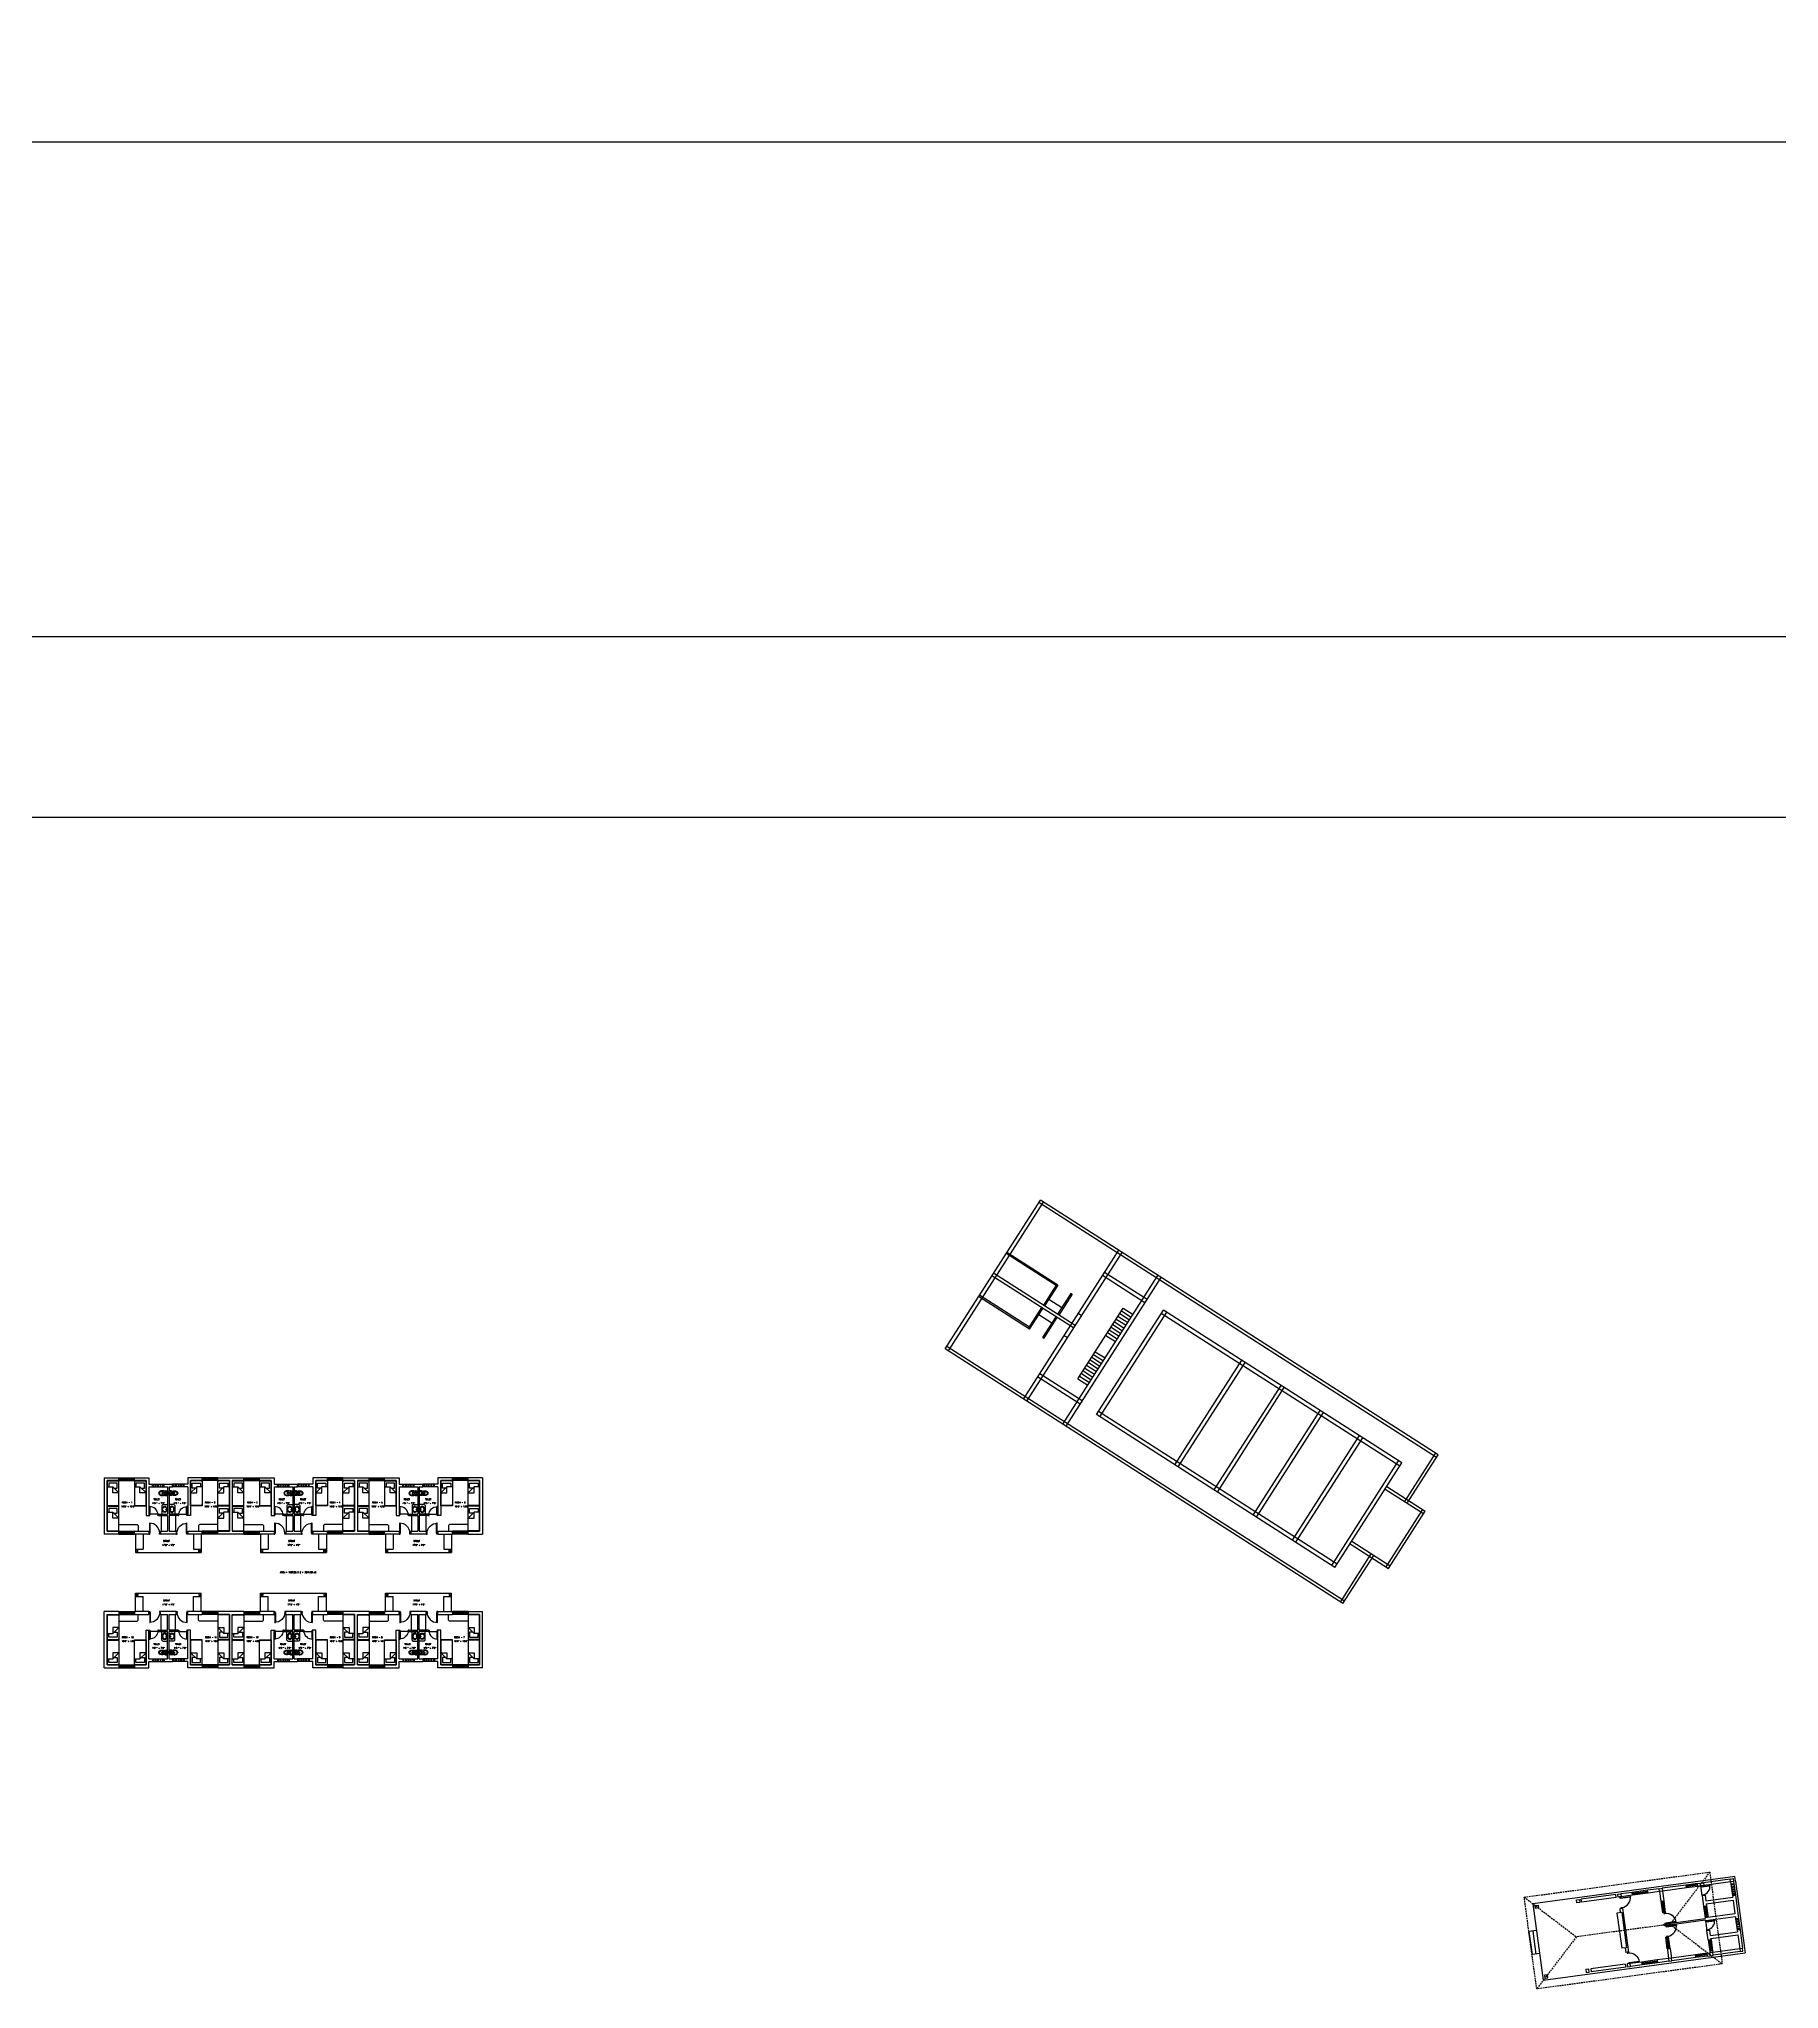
# Model space of a CAD drawing. Extents: x 2080 to 102394, y 2071 to 93424.
# Drawn here: x 80769 to 86151, y 67884 to 73914 of the extents above; entities that cross this region are included whole.
import ezdxf

# ---------------------------------------------------------------- set-up
doc = ezdxf.new("R2010")
doc.units = 0
doc.header["$LTSCALE"] = 20
doc.header["$MEASUREMENT"] = 0
doc.linetypes.add('HIDDEN', pattern=[0.375, 0.25, -0.125])
for name, color, linetype in [('BORDER', 230, 'Continuous'), ('DIMLINE', 254, 'Continuous'), ('DOOR', 1, 'Continuous'), ('FURN', 1, 'Continuous'), ('KALKAAL', 7, 'Continuous'), ('PLUMBING', 6, 'Continuous'), ('Roof lilne', 31, 'Continuous'), ('TEXTS', 2, 'Continuous'), ('wall', 13, 'Continuous'), ('WINDOW', 4, 'Continuous'), ('window sill', 5, 'Continuous'), ('WINDSILL', 5, 'Continuous')]:
    doc.layers.add(name, color=color, linetype=linetype)
doc.layers.add('correct', color=230, linetype='Continuous', plot=False)
doc.layers.get('DIMLINE').off()
doc.styles.add('a', font='romans.shx')

# ---------------------------------------------------------------- blocks, each defined once
blk = doc.blocks.new('DR1H902')
at = {"color": 0}
for p, q in [((-0.5, 0), (-0.5, 1)), ((-0.5, 1), (-0.45, 1)), ((-0.45, 0), (-0.45, 1)), ((-0.5, 0), (-0.45, 0))]:
    blk.add_line(p, q, dxfattribs=at)
blk.add_arc((-0.5, 0), 1, 0, 91.707, dxfattribs=at)
blk = doc.blocks.new('A$C3B4262AC')
at = {"layer": 'DOOR'}
for p, q in [((0, 4), (0, 0)), ((2.5, 4), (0, 4)), ((0, 0), (3, 0)), ((2.5, 2.25), (2.5, 4)), ((3, 2.25), (2.5, 2.25)), ((3, 0), (3, 2.25))]:
    blk.add_line(p, q, dxfattribs=at)
blk = doc.blocks.new('A$C1F9E242A')
blk.add_blockref('A$C3B4262AC', (0, 0))
at = {"xscale": -1}
blk.add_blockref('A$C3B4262AC', (36, 0), dxfattribs=at)
at = {"layer": 'DOOR', "xscale": -31, "yscale": 31, "zscale": 68.88888888888889}
blk.add_blockref('DR1H902', (18, 2.2), dxfattribs=at)
blk = doc.blocks.new('*U157')
at = {"xscale": -1}
blk.add_blockref('A$C1F9E242A', (0, -2), dxfattribs=at)
blk = doc.blocks.new('*U158')
blk.add_blockref('A$C1F9E242A', (-36, -2))
blk = doc.blocks.new('A$C4DBD1364')
for p, q in [((30, 654), (24, 654)), ((24, 654), (24, 648)), ((24, 648), (24, 639)), ((24, 639), (24, 24)), ((39, 654), (30, 654)), ((39, 654), (247.5, 654)), ((247.5, 654), (256.5, 654)), ((256.5, 654), (262.5, 654)), ((262.5, 24), (262.5, 654)), ((69, 546), (39, 546)), ((147.8, 546), (177.8, 546)), ((87, 292.5), (87, 277.5)), ((87, 277.5), (197.2, 277.5)), ((197.2, 292.5), (197.2, 277.5)), ((24, 24), (262.5, 24)), ((107.2, 24), (107.2, 0)), ((107.2, 12), (179.2, 12)), ((107.2, 0), (179.2, 0)), ((179.2, 24), (179.2, 0))]:
    blk.add_line(p, q)
for points in [[(30, 648), (39, 648), (39, 639), (30, 639)], [(256.5, 648), (247.5, 648), (247.5, 639), (256.5, 639)], [(30, 555), (39, 555), (39, 546), (30, 546)], [(256.5, 555), (247.5, 555), (247.5, 546), (256.5, 546)], [(30, 426), (39, 426), (39, 417), (30, 417)], [(256.5, 426), (247.5, 426), (247.5, 417), (256.5, 417)], [(30, 297), (39, 297), (39, 288), (30, 288)], [(256.5, 297), (247.5, 297), (247.5, 288), (256.5, 288)], [(30, 168), (39, 168), (39, 159), (30, 159)], [(256.5, 168), (247.5, 168), (247.5, 159), (256.5, 159)], [(30, 39), (39, 39), (39, 30), (30, 30)], [(256.5, 39), (247.5, 39), (247.5, 30), (256.5, 30)]]:
    blk.add_lwpolyline(points, close=True)
at = {"layer": 'Roof lilne', "linetype": 'HIDDEN'}
for p, q in [((0, 579), (143.3, 435.7)), ((143.3, 435.7), (286.5, 579)), ((143.3, 435.7), (143.3, 143.3)), ((0, 0), (143.3, 143.3)), ((143.3, 143.3), (286.5, 0))]:
    blk.add_line(p, q, dxfattribs=at)
blk.add_lwpolyline([(286.5, 579), (286.5, 0), (0, 0), (0, 579)], close=True, dxfattribs=at)
at = {"layer": 'wall'}
for p, q in [((30, 639), (30, 555)), ((39, 648), (45, 648)), ((39, 639), (39, 555)), ((39, 639), (45, 639)), ((45, 639), (45, 648)), ((81, 648), (153.8, 648)), ((81, 639), (81, 648)), ((81, 639), (87, 639)), ((87, 555), (87, 639)), ((96, 639), (138.8, 639)), ((96, 555), (96, 639)), ((138.8, 639), (138.8, 546)), ((147.8, 639), (153.8, 639)), ((147.8, 639), (147.8, 546)), ((153.8, 647.9), (153.8, 639)), ((189.8, 648), (247.5, 648)), ((189.8, 648), (189.8, 639)), ((189.8, 639), (194.6, 639)), ((194.6, 555), (194.6, 639)), ((203.6, 639), (247.5, 639)), ((203.6, 555), (203.6, 639)), ((247.5, 639), (247.5, 555)), ((256.5, 639), (256.5, 555)), ((39, 546), (30, 546)), ((30, 537), (30, 546)), ((39, 537), (39, 546)), ((69, 555), (87, 555)), ((69, 546), (69, 555)), ((69, 546), (102.8, 546)), ((96, 555), (102.8, 555)), ((96, 555), (102.8, 555)), ((102.8, 555), (102.8, 546)), ((138.8, 546), (141, 546)), ((141, 417), (141, 546)), ((145.5, 546), (145.5, 417)), ((147.8, 546), (145.5, 546)), ((194.6, 555), (177.8, 555)), ((177.8, 546), (177.8, 555)), ((207, 546), (177.8, 546)), ((207, 555), (203.6, 555)), ((207, 546), (207, 555)), ((243, 555), (243, 546)), ((243, 555), (247.5, 555)), ((243, 546), (247.5, 546)), ((247.5, 537), (247.5, 546)), ((256.5, 537), (256.5, 546)), ((39, 537), (30, 537)), ((30, 501), (30, 426)), ((39, 501), (30, 501)), ((39, 501), (39, 426)), ((256.5, 537), (247.5, 537)), ((247.5, 501), (247.5, 426)), ((256.5, 501), (247.5, 501)), ((256.5, 501), (256.5, 426)), ((39, 426), (69, 426)), ((69, 417), (69, 426)), ((105, 426), (105, 417)), ((181.5, 426), (181.5, 426)), ((181.5, 426), (181.5, 417)), ((181.5, 426), (181.5, 417)), ((217.5, 426), (247.5, 426)), ((217.5, 417), (217.5, 426)), ((30, 417), (30, 381)), ((39, 381), (30, 381)), ((39, 417), (69, 417)), ((39, 417), (39, 381)), ((145.5, 417), (141, 417)), ((181.5, 417), (181.5, 417)), ((211.5, 417), (247.5, 417)), ((247.5, 417), (247.5, 381)), ((247.5, 381), (256.5, 381)), ((256.5, 417), (256.5, 381)), ((30, 333), (30, 297)), ((39, 333), (30, 333)), ((39, 333), (39, 297)), ((247.5, 333), (247.5, 297)), ((247.5, 333), (256.5, 333)), ((256.5, 333), (256.5, 297)), ((30, 282), (30, 174)), ((39, 282), (30, 282)), ((39, 282), (39, 174)), ((75, 297), (211.5, 297)), ((75, 297), (75, 288)), ((75, 288), (87, 288)), ((87, 292.5), (197.2, 292.5)), ((197.2, 288), (211.5, 288)), ((211.5, 297), (211.5, 288)), ((247.5, 282), (247.5, 174)), ((247.5, 282), (256.5, 282)), ((256.5, 282), (256.5, 174)), ((39, 174), (30, 174)), ((247.5, 174), (256.5, 174))]:
    blk.add_line(p, q, dxfattribs=at)
at = {"layer": 'WINDOW', "linetype": 'HIDDEN'}
for p, q in [((45, 644.5), (81, 644.5)), ((45, 642.5), (81, 642.5)), ((153.8, 644.5), (189.8, 644.5)), ((153.8, 642.5), (189.8, 642.5))]:
    blk.add_line(p, q, dxfattribs=at)
at = {"layer": 'WINDOW'}
for p, q in [((102.8, 551.5), (138.8, 551.5)), ((102.8, 549.5), (138.8, 549.5)), ((207, 551.5), (243, 551.5)), ((207, 549.5), (243, 549.5)), ((33.5, 537), (33.5, 501)), ((35.5, 537), (35.5, 501)), ((251, 537), (251, 501)), ((253, 537), (253, 501)), ((69, 422.5), (105, 422.5)), ((217.5, 422.5), (181.5, 422.5)), ((33.5, 381), (33.5, 333)), ((35.5, 381), (35.5, 333)), ((69, 420.5), (105, 420.5)), ((217.5, 420.5), (181.5, 420.5)), ((251, 381), (251, 333)), ((253, 381), (253, 333))]:
    blk.add_line(p, q, dxfattribs=at)
at = {"layer": 'WINDSILL'}
for p, q in [((45, 648), (81, 648)), ((45, 639), (81, 639)), ((153.8, 648), (189.8, 648)), ((153.8, 639), (189.8, 639)), ((102.8, 555), (138.8, 555)), ((102.8, 546), (138.8, 546)), ((207, 555), (243, 555)), ((207, 546), (243, 546)), ((30, 537), (30, 501)), ((39, 537), (39, 501)), ((247.5, 537), (247.5, 501)), ((256.5, 537), (256.5, 501)), ((69, 426), (105, 426)), ((217.5, 426), (181.5, 426)), ((30, 381), (30, 333)), ((39, 381), (39, 333)), ((69, 417), (105, 417)), ((217.5, 417), (181.5, 417)), ((247.5, 381), (247.5, 333)), ((256.5, 381), (256.5, 333))]:
    blk.add_line(p, q, dxfattribs=at)
at = {"xscale": 0.8331166466705326, "yscale": 0.8331166466705326, "zscale": 0.8331166466705326}
for p in [(69, 547.7), (177.8, 547.7)]:
    blk.add_blockref('*U157', p, dxfattribs=at)
for name, p in [('*U158', (141, 423.5)), ('*U157', (181.5, 423.5)), ('*U157', (75, 294.5))]:
    blk.add_blockref(name, p)
at = {"xscale": -1}
blk.add_blockref('*U157', (211.5, 294.5), dxfattribs=at)
blk = doc.blocks.new('A$C46994F19')
at = {"linetype": 'ByBlock', "ltscale": 5}
for p, q in [((7.3, 382.6), (7.3, 430.6)), ((64.3, 382.6), (64.3, 430.6)), ((-94.2, 222.1), (165.8, 222.1)), ((-94.2, 222.1), (-94.2, 186.1)), ((-84.2, 222.1), (-84.2, 186.1)), ((-74.2, 222.1), (-74.2, 186.1)), ((-64.2, 222.1), (-64.2, 186.1)), ((-54.2, 222.1), (-54.2, 186.1)), ((-44.2, 222.1), (-44.2, 186.1)), ((-34.2, 222.1), (-34.2, 186.1)), ((-24.2, 222.1), (-24.2, 186.1)), ((-14.2, 222.1), (-14.2, 186.1)), ((-4.2, 222.1), (-4.2, 186.1)), ((5.8, 222.1), (5.8, 186.1)), ((65.8, 222.1), (65.8, 186.1)), ((75.8, 222.1), (75.8, 186.1)), ((85.8, 222.1), (85.8, 186.1)), ((95.8, 222.1), (95.8, 186.1)), ((105.8, 222.1), (105.8, 186.1)), ((115.8, 222.1), (115.8, 186.1)), ((125.8, 222.1), (125.8, 186.1)), ((135.8, 222.1), (135.8, 186.1)), ((145.8, 222.1), (145.8, 186.1)), ((155.8, 222.1), (155.8, 186.1)), ((165.8, 222.1), (165.8, 186.1))]:
    blk.add_line(p, q, dxfattribs=at)
at = {"layer": 'wall', "linetype": 'ByBlock', "ltscale": 5}
for p, q in [((-237.2, -842.9), (-237.2, 618.1)), ((-237.2, 618.1), (308.8, 618.1)), ((-237.2, 606.1), (308.8, 606.1)), ((-228.2, -842.9), (-228.2, 618.1)), ((-45.2, 430.6), (-45.2, 618.1)), ((-40.7, 430.6), (-40.7, 618.1)), ((31.3, 318.1), (31.3, 618.1)), ((40.3, 318.1), (40.3, 618.1)), ((112.3, 430.6), (112.3, 618.1)), ((116.8, 430.6), (116.8, 618.1)), ((299.8, -842.9), (299.8, 618.1)), ((308.8, -842.9), (308.8, 618.1)), ((-45.2, 435.1), (31.3, 435.1)), ((-45.2, 430.6), (31.3, 430.6)), ((116.8, 435.1), (40.3, 435.1)), ((116.8, 430.6), (40.3, 430.6)), ((-45.2, 382.6), (31.3, 382.6)), ((-45.2, 378.1), (-45.2, 382.6)), ((-45.2, 378.1), (31.3, 378.1)), ((116.8, 382.6), (40.3, 382.6)), ((116.8, 378.1), (40.3, 378.1)), ((116.8, 378.1), (116.8, 382.6)), ((-237.2, 330.1), (308.8, 330.1)), ((-237.2, 318.1), (308.8, 318.1)), ((-156.2, 174.1), (-156.2, 330.1)), ((-144.2, 174.1), (-144.2, 330.1)), ((-4.7, 318.1), (-4.7, 330.1)), ((76.3, 318.1), (76.3, 330.1)), ((215.8, 174.1), (215.8, 330.1)), ((227.8, 174.1), (227.8, 330.1)), ((-237.2, 186.1), (308.8, 186.1)), ((-237.2, 174.1), (308.8, 174.1)), ((-156.2, -761.9), (-156.2, 114.1)), ((-156.2, 114.1), (227.8, 114.1)), ((-156.2, 102.1), (227.8, 102.1)), ((-144.2, -761.9), (-144.2, 114.1)), ((215.8, -761.9), (215.8, 114.1)), ((227.8, -761.9), (227.8, 114.1)), ((-156.2, -173.9), (227.8, -173.9)), ((-156.2, -185.9), (227.8, -185.9)), ((-156.2, -317.9), (227.8, -317.9)), ((-156.2, -329.9), (227.8, -329.9)), ((-156.2, -461.9), (227.8, -461.9)), ((-156.2, -473.9), (227.8, -473.9)), ((-156.2, -605.9), (227.8, -605.9)), ((-156.2, -617.9), (227.8, -617.9)), ((-156.2, -749.9), (227.8, -749.9)), ((-156.2, -761.9), (227.8, -761.9)), ((-69.2, -761.9), (-69.2, -902.9)), ((-60.2, -761.9), (-60.2, -902.9)), ((131.8, -761.9), (131.8, -902.9)), ((140.8, -761.9), (140.8, -902.9)), ((-237.2, -833.9), (-60.2, -833.9)), ((-237.2, -842.9), (-60.2, -842.9)), ((131.8, -833.9), (308.8, -833.9)), ((131.8, -842.9), (308.8, -842.9)), ((-69.2, -893.9), (140.8, -893.9)), ((-69.2, -902.9), (140.8, -902.9))]:
    blk.add_line(p, q, dxfattribs=at)
blk = doc.blocks.new('A$C6CA54F83')
at = {"layer": 'FURN'}
for p, q in [((-18, 40.2), (-54, 40.2)), ((-54, 40.2), (-54, -37.8)), ((-52, 38.2), (-54, 38.2)), ((-54, 21.2), (-37, 21.2)), ((-52, 40.2), (-52, 38.2)), ((-52, 39.2), (-20, 39.2)), ((-23, 32.2), (-49, 32.2)), ((-49, 32.2), (-49, 21.2)), ((-37, 21.2), (-18, 2.2)), ((-37, 2.2), (-37, 21.2)), ((-18, 2.2), (-37, 2.2)), ((-33, 17.2), (-23, 17.2)), ((-23, 17.2), (-23, 32.2)), ((-20, 38.2), (-20, 40.2)), ((-18, 38.2), (-20, 38.2)), ((-18, -37.8), (-18, 40.2)), ((-54, -35.8), (-52, -35.8)), ((-54, -37.8), (-18, -37.8)), ((-52, -35.8), (-52, -37.8)), ((-52, -36.8), (-20, -36.8)), ((-20, -35.8), (-18, -35.8)), ((-20, -37.8), (-20, -35.8))]:
    blk.add_line(p, q, dxfattribs=at)
blk = doc.blocks.new('*U479')
at = {"xscale": -1, "rotation": 180}
blk.add_blockref('A$C1F9E242A', (-36, 2), dxfattribs=at)
blk = doc.blocks.new('tiffany')
at = {"layer": 'PLUMBING'}
for points in [[(-9.7, 0.9), (-7.9, 0.9, -0.414214), (-7.8, 0.7), (-7.8, 0.7, -0.414214), (-7.9, 0.6), (-9.7, 0.6, -0.414214), (-9.8, 0.7), (-9.8, 0.7, -0.414214)], [(-9.7, 0.4), (-7.9, 0.4, -0.414214), (-7.8, 0.3), (-7.8, 0.2, -0.414214), (-7.9, 0.1), (-9.7, 0.1, -0.414214), (-9.8, 0.2), (-9.8, 0.3, -0.414214)], [(9.7, 0.9), (7.9, 0.9, 0.414214), (7.8, 0.7), (7.8, 0.7, 0.414214), (7.9, 0.6), (9.7, 0.6, 0.414214), (9.8, 0.7), (9.8, 0.7, 0.414214)], [(9.7, 0.4), (7.9, 0.4, 0.414214), (7.8, 0.3), (7.8, 0.2, 0.414214), (7.9, 0.1), (9.7, 0.1, 0.414214), (9.8, 0.2), (9.8, 0.3, 0.414214)], [(-9.7, -0.4), (-7.9, -0.4, 0.414214), (-7.8, -0.3), (-7.8, -0.2, 0.414214), (-7.9, -0.1), (-9.7, -0.1, 0.414214), (-9.8, -0.2), (-9.8, -0.3, 0.414214)], [(-9.7, -0.9), (-7.9, -0.9, 0.414214), (-7.8, -0.7), (-7.8, -0.7, 0.414214), (-7.9, -0.6), (-9.7, -0.6, 0.414214), (-9.8, -0.7), (-9.8, -0.7, 0.414214)], [(9.7, -0.4), (7.9, -0.4, -0.414214), (7.8, -0.3), (7.8, -0.2, -0.414214), (7.9, -0.1), (9.7, -0.1, -0.414214), (9.8, -0.2), (9.8, -0.3, -0.414214)], [(9.7, -0.9), (7.9, -0.9, -0.414214), (7.8, -0.7), (7.8, -0.7, -0.414214), (7.9, -0.6), (9.7, -0.6, -0.414214), (9.8, -0.7), (9.8, -0.7, -0.414214)]]:
    blk.add_lwpolyline(points, format="xyb", close=True, dxfattribs=at)
for radius in [0.762, 0.642]:
    blk.add_circle((0, 4.3), radius, dxfattribs=at)
blk.add_ellipse((0, 0), major_axis=(-10, 0), ratio=0.748, dxfattribs=at)
blk.add_ellipse((0, 0), major_axis=(-7.58, 0), ratio=0.831023, start_param=-1.570796, end_param=4.712389, dxfattribs=at)
blk = doc.blocks.new('200028')
at = {"layer": 'PLUMBING'}
for points in [[(4.5, 3.3, 1), (4.2, 3.3, 1)], [(4.2, -1.6, 1), (4.5, -1.6, 1)]]:
    blk.add_hatch(color=256, dxfattribs=at).paths.add_polyline_path(points)
for p, q in [((-11.8, 0.9), (-11.8, 2.1)), ((-11.8, 0.9), (-11.8, -0.4)), ((-0.3, 1.9), (-1.7, 1.9)), ((0.2, 1.4), (0.2, 0.4)), ((6.3, 6.5), (7.4, 7.3)), ((7.4, 7.3), (12.7, 6.5)), ((8, 8.2), (12.3, 7.9)), ((-0.3, -0.1), (-1.7, -0.1)), ((6.3, -4.8), (7.4, -5.6)), ((7.4, -5.6), (12.7, -4.8)), ((8, -6.4), (12.3, -6.1))]:
    blk.add_line(p, q, dxfattribs=at)
for centre, radius in [((4.3, 3.3), 0.156), ((11.1, 0.9), 0.312), ((4.3, -1.6), 0.156)]:
    blk.add_circle(centre, radius, dxfattribs=at)
for centre, radius, start, end in [((-8.8, 2.1), 3, 147.65406, 180), ((-3.1, -1.5), 9.71, 134.70319, 147.65406), ((-6.7, 1.1), 3.75, 128.54438, 184.14597), ((-6.7, 0.6), 3.75, 175.85403, 231.45562), ((-7.8, 3.3), 3, 125.75457, 134.70319), ((-1.8, -5.4), 13.6, 85.68725, 125.10988), ((-3.1, -2.1), 8.6, 86.88373, 133.68694), ((-1.7, 0.9), 1, 90, 180), ((-1.7, 0.9), 1, 180, 270), ((-2.6, 0.9), 5.57, 269.41964, 90.58036), ((-1.1, -14), 22.1, 71.09658, 89.19888), ((-0.3, 1.4), 0.5, 0, 90), ((-0.3, 0.4), 0.5, 270, 0), ((34.6, 0.9), 29.1, 168.76136, 192.0802), ((34.6, 0.9), 28.9, 168.73109, 191.26891), ((8, 6.2), 2, 90, 168.76136), ((7.2, 6.3), 1, 81.79253, 168.73109), ((26.7, 1.1), 18.5, 163.69253, 195.26702), ((10.7, 3.5), 3.25, 32.79815, 121.96701), ((12.2, 5.9), 2, 18.03939, 86.02982), ((12.7, 6), 0.5, 18.13599, 81.79253), ((-3.1, 0.9), 17.1, 341.86401, 18.13599), ((-3.1, 0.9), 18.1, 341.96061, 18.03939), ((-8.8, -0.4), 3, 180, 212.34594), ((-3.1, 3.2), 9.71, 212.34594, 225.29681), ((-7.8, -1.6), 3, 225.29681, 234.24543), ((-1.8, 7.1), 13.6, 234.89012, 274.31275), ((-3.1, 3.9), 8.6, 226.31306, 273.11627), ((-1.1, 15.7), 22.1, 270.80112, 288.90342), ((8, -4.4), 2, 191.23864, 270), ((7.2, -4.6), 1, 191.26891, 278.20747), ((11, -1), 3.51, 231.73362, 311.90361), ((12.2, -4.1), 2, 273.97018, 341.96061), ((12.7, -4.3), 0.5, 278.20747, 341.86401)]:
    blk.add_arc(centre, radius, start, end, dxfattribs=at)
blk = doc.blocks.new('*U130')
at = {"layer": 'DIMLINE'}
blk.add_blockref('200028', (-15, -0.9), dxfattribs=at)
blk = doc.blocks.new('A$C7EB448DB')
for p, q in [((-407.3, 145.5), (-404.3, 148.5)), ((-407.3, 145.5), (-407.3, 118.5)), ((-404.3, 148.5), (-389.3, 148.5)), ((-369.8, 148.5), (-384.8, 148.5)), ((-366.8, 145.5), (-369.8, 148.5)), ((-366.8, 145.5), (-366.8, 118.5)), ((-20.2, 145.5), (-17.2, 148.5)), ((-20.2, 145.5), (-20.2, 118.5)), ((-17.2, 148.5), (-2.2, 148.5)), ((17.2, 148.5), (2.2, 148.5)), ((20.2, 145.5), (17.2, 148.5)), ((20.2, 145.5), (20.2, 118.5)), ((366.8, 145.5), (369.8, 148.5)), ((366.8, 145.5), (366.8, 118.5)), ((369.8, 148.5), (384.8, 148.5)), ((404.3, 148.5), (389.3, 148.5)), ((407.3, 145.5), (404.3, 148.5)), ((407.3, 145.5), (407.3, 118.5)), ((-417, 118.5), (-447, 118.5)), ((-357, 118.5), (-327, 118.5)), ((-30, 118.5), (-60, 118.5)), ((30, 118.5), (60, 118.5)), ((357, 118.5), (327, 118.5)), ((417, 118.5), (447, 118.5)), ((-489, 57), (-489, 0)), ((-489, 10), (-465, 10)), ((-489, 0), (-285, 0)), ((-465, 57), (-465, 10)), ((-309, 57), (-309, 10)), ((-309, 10), (-285, 10)), ((-285, 57), (-285, 0)), ((-102, 57), (-102, 0)), ((-102, 10), (-78, 10)), ((-102, 0), (102, 0)), ((-78, 57), (-78, 10)), ((78, 57), (78, 10)), ((78, 10), (102, 10)), ((102, 57), (102, 0)), ((285, 57), (285, 0)), ((285, 10), (309, 10)), ((285, 0), (489, 0)), ((309, 57), (309, 10)), ((465, 57), (465, 10)), ((465, 10), (489, 10)), ((489, 57), (489, 0)), ((-489, -126), (-285, -126)), ((-489, -183), (-489, -126)), ((-489, -136), (-465, -136)), ((-465, -183), (-465, -136)), ((-309, -136), (-285, -136)), ((-309, -183), (-309, -136)), ((-285, -183), (-285, -126)), ((-102, -126), (102, -126)), ((-102, -183), (-102, -126)), ((-102, -136), (-78, -136)), ((-78, -183), (-78, -136)), ((78, -136), (102, -136)), ((78, -183), (78, -136)), ((102, -183), (102, -126)), ((285, -126), (489, -126)), ((285, -183), (285, -126)), ((285, -136), (309, -136)), ((309, -183), (309, -136)), ((465, -136), (489, -136)), ((465, -183), (465, -136)), ((489, -183), (489, -126)), ((-417, -244.5), (-447, -244.5)), ((-407.3, -271.5), (-407.3, -244.5)), ((-407.3, -271.5), (-404.3, -274.5)), ((-404.3, -274.5), (-389.3, -274.5)), ((-369.8, -274.5), (-384.8, -274.5)), ((-366.8, -271.5), (-369.8, -274.5)), ((-366.8, -271.5), (-366.8, -244.5)), ((-357, -244.5), (-327, -244.5)), ((-30, -244.5), (-60, -244.5)), ((-20.2, -271.5), (-20.2, -244.5)), ((-20.2, -271.5), (-17.2, -274.5)), ((-17.2, -274.5), (-2.2, -274.5)), ((17.2, -274.5), (2.2, -274.5)), ((20.2, -271.5), (17.2, -274.5)), ((20.2, -271.5), (20.2, -244.5)), ((30, -244.5), (60, -244.5)), ((357, -244.5), (327, -244.5)), ((366.8, -271.5), (366.8, -244.5)), ((366.8, -271.5), (369.8, -274.5)), ((369.8, -274.5), (384.8, -274.5)), ((404.3, -274.5), (389.3, -274.5)), ((407.3, -271.5), (404.3, -274.5)), ((407.3, -271.5), (407.3, -244.5)), ((417, -244.5), (447, -244.5))]:
    blk.add_line(p, q)
at = {"layer": 'FURN'}
for p, q in [((-540, 86), (-483, 86)), ((-480, 83), (-483, 86)), ((-480, 83), (-480, 66)), ((-409.3, 114), (-409.3, 66)), ((-364.8, 114), (-364.8, 66)), ((-294, 83), (-291, 86)), ((-294, 83), (-294, 66)), ((-234, 86), (-291, 86)), ((-153, 86), (-96, 86)), ((-93, 83), (-96, 86)), ((-93, 83), (-93, 66)), ((-22.2, 114), (-22.2, 66)), ((22.2, 114), (22.2, 66)), ((93, 83), (96, 86)), ((93, 83), (93, 66)), ((153, 86), (96, 86)), ((234, 86), (291, 86)), ((294, 83), (291, 86)), ((294, 83), (294, 66)), ((364.8, 114), (364.8, 66)), ((409.3, 114), (409.3, 66)), ((480, 83), (483, 86)), ((480, 83), (480, 66)), ((540, 86), (483, 86)), ((-540, -212), (-483, -212)), ((-480, -209), (-483, -212)), ((-480, -209), (-480, -192)), ((-409.3, -240), (-409.3, -192)), ((-364.8, -240), (-364.8, -192)), ((-294, -209), (-294, -192)), ((-294, -209), (-291, -212)), ((-234, -212), (-291, -212)), ((-153, -212), (-96, -212)), ((-93, -209), (-96, -212)), ((-93, -209), (-93, -192)), ((-22.2, -240), (-22.2, -192)), ((22.2, -240), (22.2, -192)), ((93, -209), (93, -192)), ((93, -209), (96, -212)), ((153, -212), (96, -212)), ((234, -212), (291, -212)), ((294, -209), (291, -212)), ((294, -209), (294, -192)), ((364.8, -240), (364.8, -192)), ((409.3, -240), (409.3, -192)), ((480, -209), (480, -192)), ((480, -209), (483, -212)), ((540, -212), (483, -212))]:
    blk.add_line(p, q, dxfattribs=at)
at = {"layer": 'KALKAAL'}
for points in [[(-487.5, 1.5), (-481.5, 1.5), (-481.5, 7.5), (-487.5, 7.5)], [(-286.5, 1.5), (-292.5, 1.5), (-292.5, 7.5), (-286.5, 7.5)], [(-100.5, 1.5), (-94.5, 1.5), (-94.5, 7.5), (-100.5, 7.5)], [(100.5, 1.5), (94.5, 1.5), (94.5, 7.5), (100.5, 7.5)], [(286.5, 1.5), (292.5, 1.5), (292.5, 7.5), (286.5, 7.5)], [(487.5, 1.5), (481.5, 1.5), (481.5, 7.5), (487.5, 7.5)], [(-487.5, -127.5), (-481.5, -127.5), (-481.5, -133.5), (-487.5, -133.5)], [(-286.5, -127.5), (-292.5, -127.5), (-292.5, -133.5), (-286.5, -133.5)], [(-100.5, -127.5), (-94.5, -127.5), (-94.5, -133.5), (-100.5, -133.5)], [(100.5, -127.5), (94.5, -127.5), (94.5, -133.5), (100.5, -133.5)], [(286.5, -127.5), (292.5, -127.5), (292.5, -133.5), (286.5, -133.5)], [(487.5, -127.5), (481.5, -127.5), (481.5, -133.5), (487.5, -133.5)]]:
    blk.add_lwpolyline(points, close=True, dxfattribs=at)
at = {"layer": 'wall'}
for p, q in [((-585, 231), (-540, 231)), ((-585, 231), (-585, 57)), ((-576, 222), (-540, 222)), ((-576, 66), (-576, 222)), ((-540, 222), (-540, 231)), ((-492, 231), (-447, 231)), ((-492, 222), (-492, 231)), ((-492, 222), (-456, 222)), ((-456, 222), (-456, 114)), ((-447, 231), (-447, 211.5)), ((-447, 211.5), (-436.1, 211.5)), ((-447, 202.5), (-447, 114)), ((-447, 202.5), (-436.1, 202.5)), ((-436.1, 202.5), (-436.1, 211.5)), ((-400.1, 211.5), (-373.9, 211.5)), ((-400.1, 202.5), (-400.1, 211.5)), ((-400.1, 202.5), (-389.3, 202.5)), ((-389.3, 202.5), (-389.3, 118.5)), ((-384.8, 202.5), (-373.9, 202.5)), ((-384.8, 202.5), (-384.8, 118.5)), ((-373.9, 202.5), (-373.9, 211.5)), ((-327, 211.5), (-337.9, 211.5)), ((-337.9, 202.5), (-337.9, 211.5)), ((-327, 202.5), (-337.9, 202.5)), ((-327, 231), (-327, 211.5)), ((-327, 231), (-327, 211.5)), ((-282, 231), (-327, 231)), ((-327, 202.5), (-327, 114)), ((-318, 222), (-318, 114)), ((-282, 222), (-318, 222)), ((-282, 222), (-282, 231)), ((-234, 222), (-234, 231)), ((-234, 231), (-153, 231)), ((-198, 222), (-234, 222)), ((-198, 66), (-198, 222)), ((-189, 222), (-189, 66)), ((-189, 222), (-153, 222)), ((-153, 222), (-153, 231)), ((-105, 231), (-60, 231)), ((-105, 222), (-105, 231)), ((-105, 222), (-69, 222)), ((-69, 222), (-69, 114)), ((-60, 231), (-60, 211.5)), ((-60, 211.5), (-49.1, 211.5)), ((-60, 202.5), (-60, 114)), ((-60, 202.5), (-49.1, 202.5)), ((-49.1, 202.5), (-49.1, 211.5)), ((-13.1, 211.5), (13.1, 211.5)), ((-13.1, 202.5), (-13.1, 211.5)), ((-13.1, 202.5), (-2.2, 202.5)), ((-2.2, 202.5), (-2.2, 118.5)), ((2.2, 202.5), (13.1, 202.5)), ((2.2, 202.5), (2.2, 118.5)), ((13.1, 202.5), (13.1, 211.5)), ((60, 211.5), (49.1, 211.5)), ((49.1, 202.5), (49.1, 211.5)), ((60, 202.5), (49.1, 202.5)), ((60, 231), (60, 211.5)), ((60, 231), (60, 211.5)), ((105, 231), (60, 231)), ((60, 202.5), (60, 114)), ((69, 222), (69, 114)), ((105, 222), (69, 222)), ((105, 222), (105, 231)), ((153, 222), (153, 231)), ((153, 231), (234, 231)), ((189, 222), (153, 222)), ((189, 66), (189, 222)), ((198, 222), (198, 66)), ((198, 222), (234, 222)), ((234, 222), (234, 231)), ((282, 231), (327, 231)), ((282, 222), (282, 231)), ((282, 222), (318, 222)), ((318, 222), (318, 114)), ((327, 231), (327, 211.5)), ((327, 211.5), (337.9, 211.5)), ((327, 202.5), (327, 114)), ((327, 202.5), (337.9, 202.5)), ((337.9, 202.5), (337.9, 211.5)), ((373.9, 211.5), (400.1, 211.5)), ((373.9, 202.5), (373.9, 211.5)), ((373.9, 202.5), (384.8, 202.5)), ((384.8, 202.5), (384.8, 118.5)), ((389.3, 202.5), (400.1, 202.5)), ((389.3, 202.5), (389.3, 118.5)), ((400.1, 202.5), (400.1, 211.5)), ((447, 211.5), (436.1, 211.5)), ((436.1, 202.5), (436.1, 211.5)), ((447, 202.5), (436.1, 202.5)), ((447, 231), (447, 211.5)), ((447, 231), (447, 211.5)), ((492, 231), (447, 231)), ((447, 202.5), (447, 114)), ((456, 222), (456, 114)), ((492, 222), (456, 222)), ((492, 222), (492, 231)), ((585, 231), (540, 231)), ((540, 222), (540, 231)), ((576, 222), (540, 222)), ((576, 66), (576, 222)), ((585, 231), (585, 57)), ((-576, 66), (-540, 66)), ((-540, 57), (-540, 66)), ((-492, 66), (-447, 66)), ((-492, 57), (-492, 66)), ((-456, 114), (-447, 114)), ((-447, 66), (-447, 57)), ((-417, 118.5), (-417, 114)), ((-417, 118.5), (-389.3, 118.5)), ((-417, 114), (-389.3, 114)), ((-411, 66), (-389.3, 66)), ((-411, 66), (-411, 57)), ((-389.3, 114), (-389.3, 66)), ((-357, 118.5), (-384.8, 118.5)), ((-357, 114), (-384.8, 114)), ((-384.8, 114), (-384.8, 66)), ((-384.8, 66), (-363, 66)), ((-363, 66), (-363, 57)), ((-357, 118.5), (-357, 114)), ((-318, 114), (-327, 114)), ((-327, 66), (-282, 66)), ((-327, 66), (-327, 57)), ((-282, 57), (-282, 66)), ((-234, 66), (-198, 66)), ((-234, 57), (-234, 66)), ((-189, 66), (-153, 66)), ((-189, 66), (-153, 66)), ((-153, 57), (-153, 66)), ((-105, 66), (-60, 66)), ((-105, 66), (-60, 66)), ((-105, 57), (-105, 66)), ((-69, 114), (-60, 114)), ((-60, 66), (-60, 57)), ((-30, 118.5), (-30, 114)), ((-30, 118.5), (-2.2, 118.5)), ((-30, 114), (-2.2, 114)), ((-24, 66), (-2.2, 66)), ((-24, 66), (-24, 57)), ((-2.2, 114), (-2.2, 66)), ((30, 118.5), (2.2, 118.5)), ((30, 114), (2.2, 114)), ((2.2, 114), (2.2, 66)), ((2.2, 66), (24, 66)), ((24, 66), (24, 57)), ((30, 118.5), (30, 114)), ((69, 114), (60, 114)), ((60, 66), (105, 66)), ((60, 66), (60, 57)), ((105, 57), (105, 66)), ((153, 66), (189, 66)), ((153, 57), (153, 66)), ((198, 66), (234, 66)), ((234, 57), (234, 66)), ((282, 66), (327, 66)), ((282, 57), (282, 66)), ((318, 114), (327, 114)), ((327, 66), (327, 57)), ((357, 118.5), (357, 114)), ((357, 118.5), (384.8, 118.5)), ((357, 114), (384.8, 114)), ((363, 66), (384.8, 66)), ((363, 66), (363, 57)), ((384.8, 114), (384.8, 66)), ((417, 118.5), (389.3, 118.5)), ((417, 114), (389.3, 114)), ((389.3, 114), (389.3, 66)), ((389.3, 66), (411, 66)), ((411, 66), (411, 57)), ((417, 118.5), (417, 114)), ((456, 114), (447, 114)), ((447, 66), (492, 66)), ((447, 66), (447, 57)), ((492, 57), (492, 66)), ((540, 66), (576, 66)), ((540, 57), (540, 66)), ((-540, 57), (-585, 57)), ((-447, 57), (-492, 57)), ((-363, 57), (-411, 57)), ((-282, 57), (-327, 57)), ((-153, 57), (-234, 57)), ((-60, 57), (-105, 57)), ((24, 57), (-24, 57)), ((105, 57), (60, 57)), ((234, 57), (153, 57)), ((327, 57), (282, 57)), ((411, 57), (363, 57)), ((447, 57), (492, 57)), ((540, 57), (585, 57)), ((-540, -183), (-585, -183)), ((-585, -357), (-585, -183)), ((-576, -192), (-540, -192)), ((-576, -192), (-576, -348)), ((-540, -183), (-540, -192)), ((-447, -183), (-492, -183)), ((-492, -183), (-492, -192)), ((-492, -192), (-447, -192)), ((-456, -348), (-456, -240)), ((-456, -240), (-447, -240)), ((-447, -192), (-447, -183)), ((-447, -328.5), (-447, -240)), ((-417, -244.5), (-417, -240)), ((-417, -240), (-389.3, -240)), ((-363, -183), (-411, -183)), ((-411, -192), (-411, -183)), ((-411, -192), (-389.3, -192)), ((-389.3, -240), (-389.3, -192)), ((-384.8, -192), (-363, -192)), ((-384.8, -240), (-384.8, -192)), ((-357, -240), (-384.8, -240)), ((-363, -192), (-363, -183)), ((-357, -244.5), (-357, -240)), ((-327, -192), (-327, -183)), ((-282, -183), (-327, -183)), ((-327, -192), (-282, -192)), ((-327, -328.5), (-327, -240)), ((-318, -240), (-327, -240)), ((-318, -348), (-318, -240)), ((-282, -183), (-282, -192)), ((-153, -183), (-234, -183)), ((-234, -183), (-234, -192)), ((-234, -192), (-198, -192)), ((-198, -192), (-198, -348)), ((-189, -192), (-153, -192)), ((-189, -348), (-189, -192)), ((-189, -192), (-153, -192)), ((-153, -183), (-153, -192)), ((-60, -183), (-105, -183)), ((-105, -183), (-105, -192)), ((-105, -192), (-60, -192)), ((-105, -192), (-60, -192)), ((-69, -348), (-69, -240)), ((-69, -240), (-60, -240)), ((-60, -192), (-60, -183)), ((-60, -328.5), (-60, -240)), ((-30, -244.5), (-30, -240)), ((-30, -240), (-2.2, -240)), ((24, -183), (-24, -183)), ((-24, -192), (-24, -183)), ((-24, -192), (-2.2, -192)), ((-2.2, -240), (-2.2, -192)), ((2.2, -192), (24, -192)), ((2.2, -240), (2.2, -192)), ((30, -240), (2.2, -240)), ((24, -192), (24, -183)), ((30, -244.5), (30, -240)), ((60, -192), (60, -183)), ((105, -183), (60, -183)), ((60, -192), (105, -192)), ((60, -328.5), (60, -240)), ((69, -240), (60, -240)), ((69, -348), (69, -240)), ((105, -183), (105, -192)), ((234, -183), (153, -183)), ((153, -183), (153, -192)), ((153, -192), (189, -192)), ((189, -192), (189, -348)), ((198, -348), (198, -192)), ((198, -192), (234, -192)), ((234, -183), (234, -192)), ((327, -183), (282, -183)), ((282, -183), (282, -192)), ((282, -192), (327, -192)), ((318, -348), (318, -240)), ((318, -240), (327, -240)), ((327, -192), (327, -183)), ((327, -328.5), (327, -240)), ((357, -244.5), (357, -240)), ((357, -240), (384.8, -240)), ((411, -183), (363, -183)), ((363, -192), (363, -183)), ((363, -192), (384.8, -192)), ((384.8, -240), (384.8, -192)), ((389.3, -192), (411, -192)), ((389.3, -240), (389.3, -192)), ((417, -240), (389.3, -240)), ((411, -192), (411, -183)), ((417, -244.5), (417, -240)), ((447, -192), (447, -183)), ((447, -183), (492, -183)), ((447, -192), (492, -192)), ((447, -328.5), (447, -240)), ((456, -240), (447, -240)), ((456, -348), (456, -240)), ((492, -183), (492, -192)), ((540, -183), (585, -183)), ((540, -183), (540, -192)), ((540, -192), (576, -192)), ((576, -192), (576, -348)), ((585, -357), (585, -183)), ((-417, -244.5), (-389.3, -244.5)), ((-389.3, -328.5), (-389.3, -244.5)), ((-357, -244.5), (-384.8, -244.5)), ((-384.8, -328.5), (-384.8, -244.5)), ((-30, -244.5), (-2.2, -244.5)), ((-2.2, -328.5), (-2.2, -244.5)), ((30, -244.5), (2.2, -244.5)), ((2.2, -328.5), (2.2, -244.5)), ((357, -244.5), (384.8, -244.5)), ((384.8, -328.5), (384.8, -244.5)), ((417, -244.5), (389.3, -244.5)), ((389.3, -328.5), (389.3, -244.5)), ((-585, -357), (-540, -357)), ((-576, -348), (-540, -348)), ((-540, -348), (-540, -357)), ((-492, -348), (-456, -348)), ((-492, -348), (-492, -357)), ((-492, -357), (-447, -357)), ((-447, -328.5), (-436.1, -328.5)), ((-447, -357), (-447, -337.5)), ((-447, -337.5), (-436.1, -337.5)), ((-436.1, -328.5), (-436.1, -337.5)), ((-400.1, -328.5), (-389.3, -328.5)), ((-400.1, -328.5), (-400.1, -337.5)), ((-400.1, -337.5), (-373.9, -337.5)), ((-384.8, -328.5), (-373.9, -328.5)), ((-373.9, -328.5), (-373.9, -337.5)), ((-327, -328.5), (-337.9, -328.5)), ((-337.9, -328.5), (-337.9, -337.5)), ((-327, -337.5), (-337.9, -337.5)), ((-327, -357), (-327, -337.5)), ((-327, -357), (-327, -337.5)), ((-282, -357), (-327, -357)), ((-282, -348), (-318, -348)), ((-282, -348), (-282, -357)), ((-198, -348), (-234, -348)), ((-234, -348), (-234, -357)), ((-234, -357), (-153, -357)), ((-189, -348), (-153, -348)), ((-153, -348), (-153, -357)), ((-105, -348), (-69, -348)), ((-105, -348), (-105, -357)), ((-105, -357), (-60, -357)), ((-60, -328.5), (-49.1, -328.5)), ((-60, -357), (-60, -337.5)), ((-60, -337.5), (-49.1, -337.5)), ((-49.1, -328.5), (-49.1, -337.5)), ((-13.1, -328.5), (-2.2, -328.5)), ((-13.1, -328.5), (-13.1, -337.5)), ((-13.1, -337.5), (13.1, -337.5)), ((2.2, -328.5), (13.1, -328.5)), ((13.1, -328.5), (13.1, -337.5)), ((60, -328.5), (49.1, -328.5)), ((49.1, -328.5), (49.1, -337.5)), ((60, -337.5), (49.1, -337.5)), ((60, -357), (60, -337.5)), ((60, -357), (60, -337.5)), ((105, -357), (60, -357)), ((105, -348), (69, -348)), ((105, -348), (105, -357)), ((189, -348), (153, -348)), ((153, -348), (153, -357)), ((153, -357), (234, -357)), ((198, -348), (234, -348)), ((234, -348), (234, -357)), ((282, -348), (318, -348)), ((282, -348), (282, -357)), ((282, -357), (327, -357)), ((327, -328.5), (337.9, -328.5)), ((327, -357), (327, -337.5)), ((327, -337.5), (337.9, -337.5)), ((337.9, -328.5), (337.9, -337.5)), ((373.9, -328.5), (384.8, -328.5)), ((373.9, -328.5), (373.9, -337.5)), ((373.9, -337.5), (400.1, -337.5)), ((389.3, -328.5), (400.1, -328.5)), ((400.1, -328.5), (400.1, -337.5)), ((447, -328.5), (436.1, -328.5)), ((436.1, -328.5), (436.1, -337.5)), ((447, -337.5), (436.1, -337.5)), ((447, -357), (447, -337.5)), ((447, -357), (447, -337.5)), ((492, -357), (447, -357)), ((492, -348), (456, -348)), ((492, -348), (492, -357)), ((576, -348), (540, -348)), ((540, -348), (540, -357)), ((585, -357), (540, -357))]:
    blk.add_line(p, q, dxfattribs=at)
at = {"layer": 'WINDOW'}
for p, q in [((-540, 227.5), (-492, 227.5)), ((-540, 225.5), (-492, 225.5)), ((-234, 227.5), (-282, 227.5)), ((-234, 225.5), (-282, 225.5)), ((-153, 227.5), (-105, 227.5)), ((-153, 225.5), (-105, 225.5)), ((153, 227.5), (105, 227.5)), ((153, 225.5), (105, 225.5)), ((234, 227.5), (282, 227.5)), ((234, 225.5), (282, 225.5)), ((540, 227.5), (492, 227.5)), ((540, 225.5), (492, 225.5)), ((-540, 62.5), (-492, 62.5)), ((-540, 60.5), (-492, 60.5)), ((-234, 62.5), (-282, 62.5)), ((-234, 60.5), (-282, 60.5)), ((-153, 62.5), (-105, 62.5)), ((-153, 60.5), (-105, 60.5)), ((153, 62.5), (105, 62.5)), ((153, 60.5), (105, 60.5)), ((234, 62.5), (282, 62.5)), ((234, 60.5), (282, 60.5)), ((540, 62.5), (492, 62.5)), ((540, 60.5), (492, 60.5)), ((-540, -186.5), (-492, -186.5)), ((-540, -188.5), (-492, -188.5)), ((-234, -186.5), (-282, -186.5)), ((-234, -188.5), (-282, -188.5)), ((-153, -186.5), (-105, -186.5)), ((-153, -188.5), (-105, -188.5)), ((153, -186.5), (105, -186.5)), ((153, -188.5), (105, -188.5)), ((234, -186.5), (282, -186.5)), ((234, -188.5), (282, -188.5)), ((540, -186.5), (492, -186.5)), ((540, -188.5), (492, -188.5)), ((-540, -351.5), (-492, -351.5)), ((-540, -353.5), (-492, -353.5)), ((-234, -351.5), (-282, -351.5)), ((-234, -353.5), (-282, -353.5)), ((-153, -351.5), (-105, -351.5)), ((-153, -353.5), (-105, -353.5)), ((153, -351.5), (105, -351.5)), ((153, -353.5), (105, -353.5)), ((234, -351.5), (282, -351.5)), ((234, -353.5), (282, -353.5)), ((540, -351.5), (492, -351.5)), ((540, -353.5), (492, -353.5))]:
    blk.add_line(p, q, dxfattribs=at)
at = {"layer": 'WINDOW', "linetype": 'HIDDEN'}
for p, q in [((-436.1, 208), (-400.1, 208)), ((-436.1, 206), (-400.1, 206)), ((-337.9, 208), (-373.9, 208)), ((-337.9, 206), (-373.9, 206)), ((-49.1, 208), (-13.1, 208)), ((-49.1, 206), (-13.1, 206)), ((49.1, 208), (13.1, 208)), ((49.1, 206), (13.1, 206)), ((337.9, 208), (373.9, 208)), ((337.9, 206), (373.9, 206)), ((436.1, 208), (400.1, 208)), ((436.1, 206), (400.1, 206)), ((-436.1, -332), (-400.1, -332)), ((-436.1, -334), (-400.1, -334)), ((-337.9, -332), (-373.9, -332)), ((-337.9, -334), (-373.9, -334)), ((-49.1, -332), (-13.1, -332)), ((-49.1, -334), (-13.1, -334)), ((49.1, -332), (13.1, -332)), ((49.1, -334), (13.1, -334)), ((337.9, -332), (373.9, -332)), ((337.9, -334), (373.9, -334)), ((436.1, -332), (400.1, -332)), ((436.1, -334), (400.1, -334))]:
    blk.add_line(p, q, dxfattribs=at)
at = {"layer": 'window sill'}
for p, q in [((-540, 231), (-492, 231)), ((-540, 222), (-492, 222)), ((-436.1, 211.5), (-400.1, 211.5)), ((-436.1, 202.5), (-400.1, 202.5)), ((-337.9, 211.5), (-373.9, 211.5)), ((-337.9, 202.5), (-373.9, 202.5)), ((-234, 231), (-282, 231)), ((-234, 222), (-282, 222)), ((-153, 231), (-105, 231)), ((-153, 222), (-105, 222)), ((-49.1, 211.5), (-13.1, 211.5)), ((-49.1, 202.5), (-13.1, 202.5)), ((49.1, 211.5), (13.1, 211.5)), ((49.1, 202.5), (13.1, 202.5)), ((153, 231), (105, 231)), ((153, 222), (105, 222)), ((234, 231), (282, 231)), ((234, 222), (282, 222)), ((337.9, 211.5), (373.9, 211.5)), ((337.9, 202.5), (373.9, 202.5)), ((436.1, 211.5), (400.1, 211.5)), ((436.1, 202.5), (400.1, 202.5)), ((540, 231), (492, 231)), ((540, 222), (492, 222)), ((-540, 66), (-492, 66)), ((-234, 66), (-282, 66)), ((-153, 66), (-105, 66)), ((153, 66), (105, 66)), ((234, 66), (282, 66)), ((540, 66), (492, 66)), ((-540, 57), (-492, 57)), ((-234, 57), (-282, 57)), ((-153, 57), (-105, 57)), ((153, 57), (105, 57)), ((234, 57), (282, 57)), ((540, 57), (492, 57)), ((-540, -183), (-492, -183)), ((-540, -192), (-492, -192)), ((-234, -183), (-282, -183)), ((-234, -192), (-282, -192)), ((-153, -183), (-105, -183)), ((-153, -192), (-105, -192)), ((153, -183), (105, -183)), ((153, -192), (105, -192)), ((234, -183), (282, -183)), ((234, -192), (282, -192)), ((540, -183), (492, -183)), ((540, -192), (492, -192)), ((-540, -348), (-492, -348)), ((-540, -357), (-492, -357)), ((-436.1, -328.5), (-400.1, -328.5)), ((-436.1, -337.5), (-400.1, -337.5)), ((-337.9, -328.5), (-373.9, -328.5)), ((-337.9, -337.5), (-373.9, -337.5)), ((-234, -348), (-282, -348)), ((-234, -357), (-282, -357)), ((-153, -348), (-105, -348)), ((-153, -357), (-105, -357)), ((-49.1, -328.5), (-13.1, -328.5)), ((-49.1, -337.5), (-13.1, -337.5)), ((49.1, -328.5), (13.1, -328.5)), ((49.1, -337.5), (13.1, -337.5)), ((153, -348), (105, -348)), ((153, -357), (105, -357)), ((234, -348), (282, -348)), ((234, -357), (282, -357)), ((337.9, -328.5), (373.9, -328.5)), ((337.9, -337.5), (373.9, -337.5)), ((436.1, -328.5), (400.1, -328.5)), ((436.1, -337.5), (400.1, -337.5)), ((540, -348), (492, -348)), ((540, -357), (492, -357))]:
    blk.add_line(p, q, dxfattribs=at)
for p, rotation in [((-398.2, 133.3), 269.9999999999999), ((-11.2, 133.3), 269.9999999999999), ((375.8, 133.3), 269.9999999999999), ((-375.8, -259.3), 89.99999999999993), ((11.2, -259.3), 89.99999999999993), ((398.2, -259.3), 89.99999999999993)]:
    blk.add_blockref('tiffany', p, dxfattribs=dict(rotation=rotation))
at = {"xscale": -1}
for p, rotation in [((-375.8, 133.3), 90.00000000000007), ((11.2, 133.3), 90.00000000000007), ((398.2, 133.3), 90.00000000000007), ((-398.2, -259.3), 270.0000000000001), ((-11.2, -259.3), 270.0000000000001), ((375.8, -259.3), 270.0000000000001)]:
    blk.add_blockref('tiffany', p, dxfattribs=dict(at, rotation=rotation))
at = {"layer": 'DIMLINE', "linetype": 'ByBlock'}
for p in [(-389.3, 183.2), (-2.2, 183.2), (384.8, 183.2)]:
    blk.add_blockref('*U130', p, dxfattribs=at)
at = {"layer": 'DIMLINE', "linetype": 'ByBlock', "xscale": -1}
for p in [(-384.8, 183.2), (2.2, 183.2), (389.3, 183.2)]:
    blk.add_blockref('*U130', p, dxfattribs=at)
at = {"layer": 'DIMLINE', "linetype": 'ByBlock', "xscale": -1, "rotation": 180}
for p in [(-389.3, -309.2), (-2.2, -309.2), (384.8, -309.2)]:
    blk.add_blockref('*U130', p, dxfattribs=at)
at = {"layer": 'DIMLINE', "linetype": 'ByBlock', "rotation": 180}
for p in [(-384.8, -309.2), (2.2, -309.2), (389.3, -309.2)]:
    blk.add_blockref('*U130', p, dxfattribs=at)
at = {"layer": 'DOOR', "yscale": 0.8333333333333302, "zscale": 0.8333333333333302, "rotation": 180}
for p, xscale in [((-447, 115.7), 0.8333333333333302), ((-327, 115.7), -0.8333333333333302), ((-60, 115.7), 0.8333333333333302), ((60, 115.7), -0.8333333333333302), ((327, 115.7), 0.8333333333333302), ((447, 115.7), -0.8333333333333302)]:
    blk.add_blockref('*U479', p, dxfattribs=dict(at, xscale=xscale))
at = {"layer": 'DOOR', "rotation": 180}
for p in [(-447, 59), (-60, 59), (327, 59)]:
    blk.add_blockref('*U479', p, dxfattribs=at)
at = {"layer": 'DOOR', "xscale": -1, "rotation": 180}
for p in [(-327, 59), (60, 59), (447, 59)]:
    blk.add_blockref('*U479', p, dxfattribs=at)
at = {"layer": 'DOOR', "xscale": -1}
for p in [(-447, -185), (-60, -185), (327, -185)]:
    blk.add_blockref('*U479', p, dxfattribs=at)
at = {"layer": 'DOOR', "yscale": 0.8333333333333302, "zscale": 0.8333333333333302}
for p, xscale in [((-447, -241.7), -0.8333333333333302), ((-327, -241.7), 0.8333333333333302), ((-60, -241.7), -0.8333333333333302), ((60, -241.7), 0.8333333333333302), ((327, -241.7), -0.8333333333333302), ((447, -241.7), 0.8333333333333302)]:
    blk.add_blockref('*U479', p, dxfattribs=dict(at, xscale=xscale))
at = {"layer": 'DOOR'}
for p in [(-327, -185), (60, -185), (447, -185)]:
    blk.add_blockref('*U479', p, dxfattribs=at)
at = {"layer": 'FURN'}
for p in [(-522, 181.8), (-438, 181.8), (-135, 181.8), (-51, 181.8), (252, 181.8), (336, 181.8), (-522, 103.8), (-135, 103.8), (252, 103.8)]:
    blk.add_blockref('A$C6CA54F83', p, dxfattribs=at)
at = {"layer": 'FURN', "xscale": -1}
for p in [(-336, 181.8), (-252, 181.8), (51, 181.8), (135, 181.8), (438, 181.8), (522, 181.8), (-252, 103.8), (135, 103.8), (522, 103.8)]:
    blk.add_blockref('A$C6CA54F83', p, dxfattribs=at)
at = {"layer": 'FURN', "xscale": -1, "rotation": 180}
for p in [(-522, -229.8), (-135, -229.8), (252, -229.8), (-522, -307.8), (-438, -307.8), (-135, -307.8), (-51, -307.8), (252, -307.8), (336, -307.8)]:
    blk.add_blockref('A$C6CA54F83', p, dxfattribs=at)
at = {"layer": 'FURN', "rotation": 180}
for p in [(-252, -229.8), (135, -229.8), (522, -229.8), (-336, -307.8), (-252, -307.8), (51, -307.8), (135, -307.8), (438, -307.8), (522, -307.8)]:
    blk.add_blockref('A$C6CA54F83', p, dxfattribs=at)
at = {"layer": 'TEXTS', "style": 'a'}
for s, p in [('10\'0" x 13\'0"', (-532.6, 139.9)), ('ROOM - 1', (-530.3, 152)), ('4\'9¾" x 7\'0"', (-436.6, 149.8)), ('TOILET', (-432.7, 161.8)), ('4\'9¾" x 7\'0"', (-370.8, 149.8)), ('TOILET', (-366.5, 161.8)), ('10\'0" x 13\'0"', (-275.1, 139.9)), ('ROOM - 2', (-274, 152)), ('10\'0" x 13\'0"', (-145.6, 139.9)), ('ROOM - 3', (-143.3, 152)), ('4\'9¾" x 7\'0"', (-49.6, 149.8)), ('TOILET', (-45.7, 161.8)), ('4\'9¾" x 7\'0"', (16.2, 149.8)), ('TOILET', (20.5, 161.8)), ('10\'0" x 13\'0"', (111.9, 139.9)), ('ROOM - 4', (113, 152)), ('10\'0" x 13\'0"', (241.4, 139.9)), ('ROOM - 5', (243.7, 152)), ('4\'9¾" x 7\'0"', (337.4, 149.8)), ('TOILET', (341.3, 161.8)), ('4\'9¾" x 7\'0"', (403.2, 149.8)), ('TOILET', (407.5, 161.8)), ('10\'0" x 13\'0"', (498.9, 139.9)), ('ROOM - 6', (500, 152)), ('17\'0" x 4\'9"', (-405.6, 20.6)), ('SITOUT', (-402.5, 33.1)), ('17\'0" x 4\'9"', (-18.6, 20.6)), ('SITOUT', (-15.5, 33.1)), ('17\'0" x 4\'9"', (368.4, 20.6)), ('SITOUT', (371.5, 33.1)), ('AREA = 1607.25 X 2 = 3214.50 sft', (-41.5, -63.7)), ('17\'0" x 4\'9"', (-405.6, -163)), ('SITOUT', (-402.5, -150.6)), ('17\'0" x 4\'9"', (-18.6, -163)), ('SITOUT', (-15.5, -150.6)), ('17\'0" x 4\'9"', (368.4, -163)), ('SITOUT', (371.5, -150.6)), ('10\'0" x 13\'0"', (-531, -276.7)), ('ROOM - 12', (-530.3, -264.7)), ('4\'9¾" x 7\'0"', (-436.6, -297.6)), ('TOILET', (-432.7, -285.6)), ('4\'9¾" x 7\'0"', (-369.5, -297.6)), ('TOILET', (-365.6, -285.6)), ('10\'0" x 13\'0"', (-273.5, -276.7)), ('ROOM - 11', (-272.8, -264.7)), ('10\'0" x 13\'0"', (-145.2, -276.7)), ('ROOM - 10', (-144.5, -264.7)), ('4\'9¾" x 7\'0"', (-45.6, -297.6)), ('TOILET', (-41.6, -285.6)), ('4\'9¾" x 7\'0"', (16.6, -297.6)), ('TOILET', (20.5, -285.6)), ('10\'0" x 13\'0"', (112.1, -276.7)), ('ROOM - 9', (112.8, -264.7)), ('10\'0" x 13\'0"', (242.8, -276.7)), ('ROOM - 8', (243.5, -264.7)), ('4\'9¾" x 7\'0"', (339.6, -297.6)), ('TOILET', (343.6, -285.6)), ('4\'9¾" x 7\'0"', (403, -297.6)), ('TOILET', (407, -285.6)), ('10\'0" x 13\'0"', (496.7, -276.7)), ('ROOM - 7', (497.4, -264.7))]:
    blk.add_text(s, height=4.5, dxfattribs=at).set_placement(p)

msp = doc.modelspace()

# ---------------------------------------------------------------- linework, layer by layer
at = {"layer": 'BORDER'}
msp.add_line((72374.428, 72066.998), (102393.665, 72066.998), dxfattribs=at)
at = {"layer": 'correct', "color": 3, "linetype": 'Continuous', "ltscale": 0.5}
for points in [[(72374.428, 93424.184), (102393.665, 93424.184), (102393.665, 71506.418), (72374.428, 71506.418)], [(70717.036, 88743.185), (94634.424, 88743.185), (94634.424, 73594.91), (70717.036, 73594.91)]]:
    msp.add_lwpolyline(points, close=True, dxfattribs=at)

# ---------------------------------------------------------------- block references
at = {"ltscale": 0.5}
for name, p, rotation in [('A$C46994F19', (84220.33, 69730.399), 57.36102830309587), ('A$C4DBD1364', (85363.187, 68168.395), 277.7106584318618)]:
    msp.add_blockref(name, p, dxfattribs=dict(at, rotation=rotation))
msp.add_blockref('A$C7EB448DB', (81556.102, 69234.306), dxfattribs=at)

doc.saveas('drawing.dxf')
